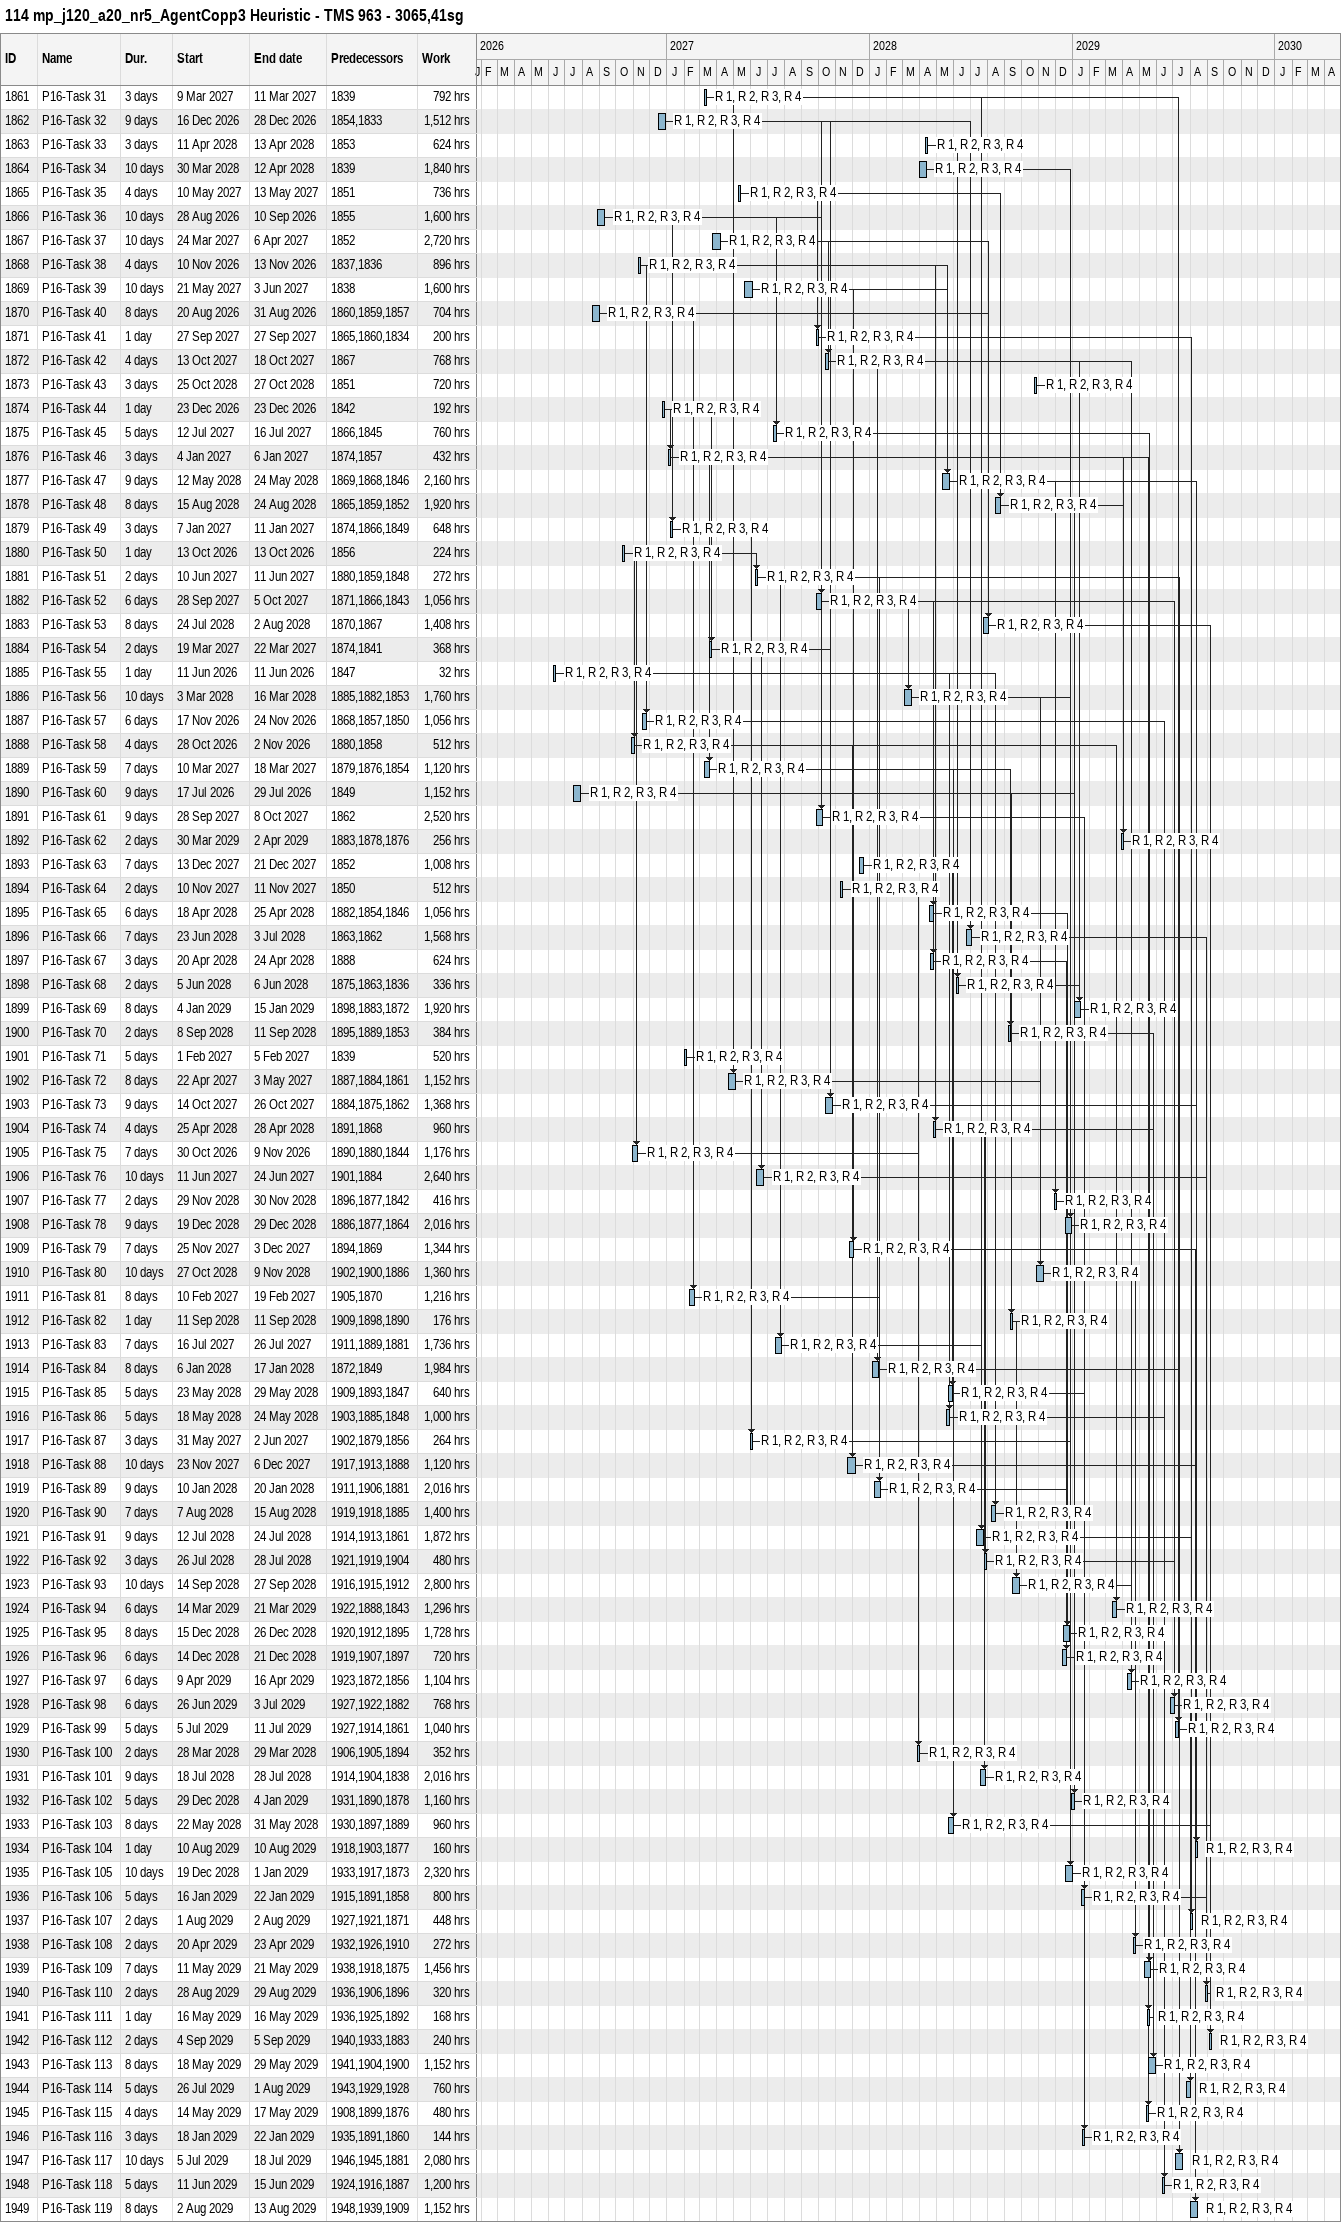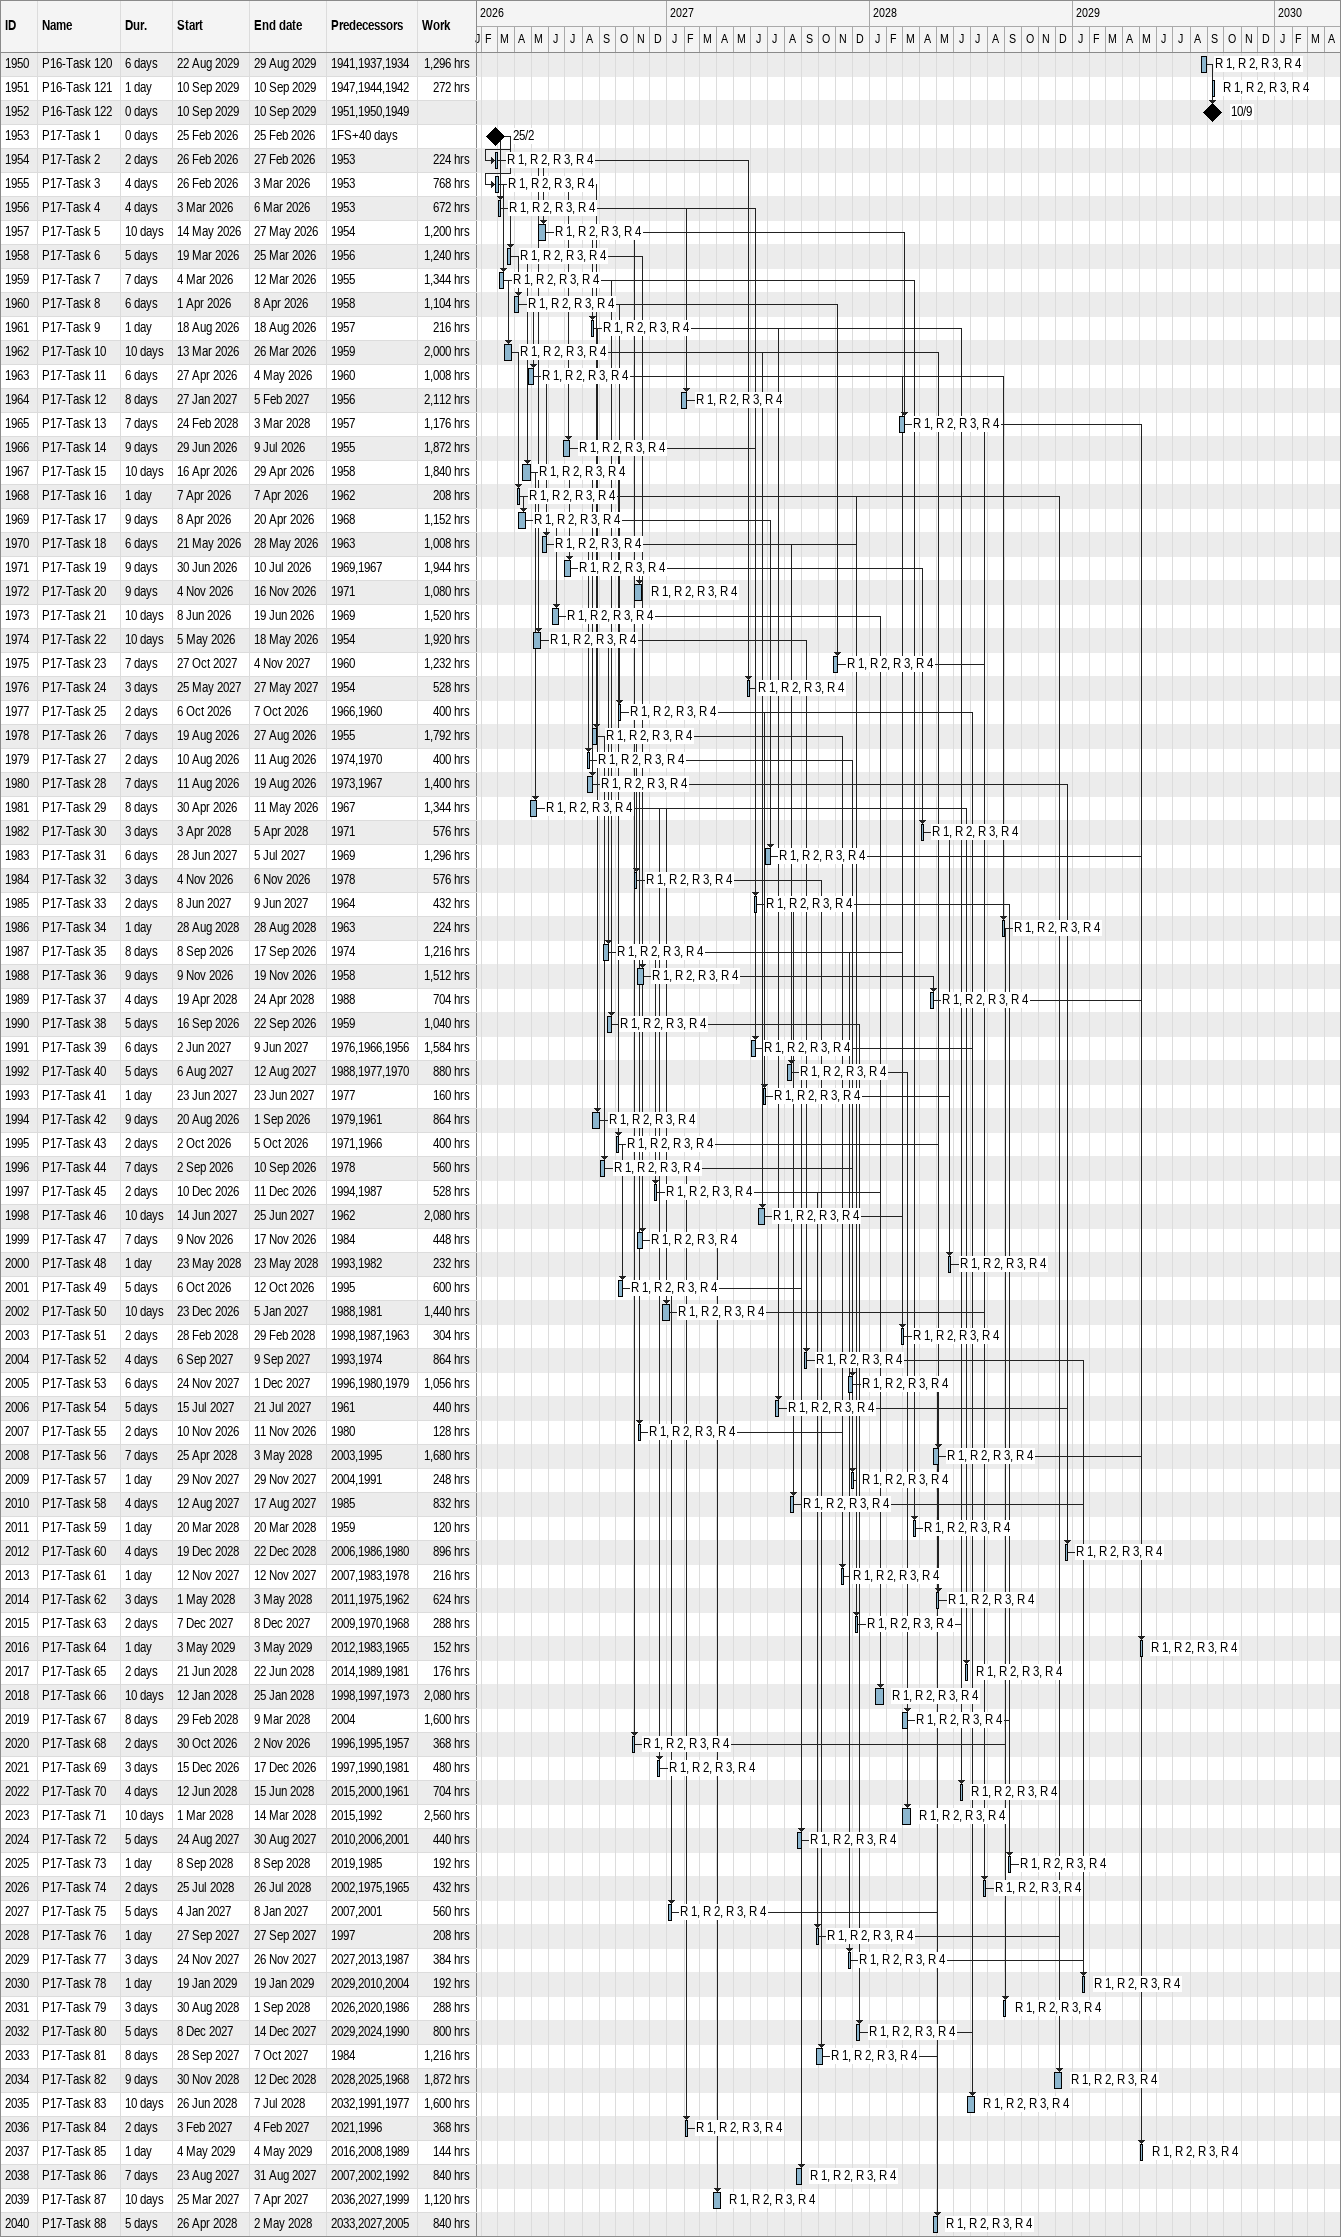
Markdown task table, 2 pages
114 mp_j120_a20_nr5_AgentCopp3 Heuristic - TMS 963 - 3065,41sg

| ID | Task | Duration | Start | Finish | Predecessors | Resources | Work (h) |
|---|---|---|---|---|---|---|---|
| 1861 | P16-Task 31 | 3d | 2027-03-09 | 2027-03-11 | 1839 | R 1, R 2, R 3, R 4 | 792 |
| 1862 | P16-Task 32 | 9d | 2026-12-16 | 2026-12-28 | 1854, 1833 | R 1, R 2, R 3, R 4 | 1512 |
| 1863 | P16-Task 33 | 3d | 2028-04-11 | 2028-04-13 | 1853 | R 1, R 2, R 3, R 4 | 624 |
| 1864 | P16-Task 34 | 10d | 2028-03-30 | 2028-04-12 | 1839 | R 1, R 2, R 3, R 4 | 1840 |
| 1865 | P16-Task 35 | 4d | 2027-05-10 | 2027-05-13 | 1851 | R 1, R 2, R 3, R 4 | 736 |
| 1866 | P16-Task 36 | 10d | 2026-08-28 | 2026-09-10 | 1855 | R 1, R 2, R 3, R 4 | 1600 |
| 1867 | P16-Task 37 | 10d | 2027-03-24 | 2027-04-06 | 1852 | R 1, R 2, R 3, R 4 | 2720 |
| 1868 | P16-Task 38 | 4d | 2026-11-10 | 2026-11-13 | 1837, 1836 | R 1, R 2, R 3, R 4 | 896 |
| 1869 | P16-Task 39 | 10d | 2027-05-21 | 2027-06-03 | 1838 | R 1, R 2, R 3, R 4 | 1600 |
| 1870 | P16-Task 40 | 8d | 2026-08-20 | 2026-08-31 | 1860, 1859, 1857 | R 1, R 2, R 3, R 4 | 704 |
| 1871 | P16-Task 41 | 1d | 2027-09-27 | 2027-09-27 | 1865, 1860, 1834 | R 1, R 2, R 3, R 4 | 200 |
| 1872 | P16-Task 42 | 4d | 2027-10-13 | 2027-10-18 | 1867 | R 1, R 2, R 3, R 4 | 768 |
| 1873 | P16-Task 43 | 3d | 2028-10-25 | 2028-10-27 | 1851 | R 1, R 2, R 3, R 4 | 720 |
| 1874 | P16-Task 44 | 1d | 2026-12-23 | 2026-12-23 | 1842 | R 1, R 2, R 3, R 4 | 192 |
| 1875 | P16-Task 45 | 5d | 2027-07-12 | 2027-07-16 | 1866, 1845 | R 1, R 2, R 3, R 4 | 760 |
| 1876 | P16-Task 46 | 3d | 2027-01-04 | 2027-01-06 | 1874, 1857 | R 1, R 2, R 3, R 4 | 432 |
| 1877 | P16-Task 47 | 9d | 2028-05-12 | 2028-05-24 | 1869, 1868, 1846 | R 1, R 2, R 3, R 4 | 2160 |
| 1878 | P16-Task 48 | 8d | 2028-08-15 | 2028-08-24 | 1865, 1859, 1852 | R 1, R 2, R 3, R 4 | 1920 |
| 1879 | P16-Task 49 | 3d | 2027-01-07 | 2027-01-11 | 1874, 1866, 1849 | R 1, R 2, R 3, R 4 | 648 |
| 1880 | P16-Task 50 | 1d | 2026-10-13 | 2026-10-13 | 1856 | R 1, R 2, R 3, R 4 | 224 |
| 1881 | P16-Task 51 | 2d | 2027-06-10 | 2027-06-11 | 1880, 1859, 1848 | R 1, R 2, R 3, R 4 | 272 |
| 1882 | P16-Task 52 | 6d | 2027-09-28 | 2027-10-05 | 1871, 1866, 1843 | R 1, R 2, R 3, R 4 | 1056 |
| 1883 | P16-Task 53 | 8d | 2028-07-24 | 2028-08-02 | 1870, 1867 | R 1, R 2, R 3, R 4 | 1408 |
| 1884 | P16-Task 54 | 2d | 2027-03-19 | 2027-03-22 | 1874, 1841 | R 1, R 2, R 3, R 4 | 368 |
| 1885 | P16-Task 55 | 1d | 2026-06-11 | 2026-06-11 | 1847 | R 1, R 2, R 3, R 4 | 32 |
| 1886 | P16-Task 56 | 10d | 2028-03-03 | 2028-03-16 | 1885, 1882, 1853 | R 1, R 2, R 3, R 4 | 1760 |
| 1887 | P16-Task 57 | 6d | 2026-11-17 | 2026-11-24 | 1868, 1857, 1850 | R 1, R 2, R 3, R 4 | 1056 |
| 1888 | P16-Task 58 | 4d | 2026-10-28 | 2026-11-02 | 1880, 1858 | R 1, R 2, R 3, R 4 | 512 |
| 1889 | P16-Task 59 | 7d | 2027-03-10 | 2027-03-18 | 1879, 1876, 1854 | R 1, R 2, R 3, R 4 | 1120 |
| 1890 | P16-Task 60 | 9d | 2026-07-17 | 2026-07-29 | 1849 | R 1, R 2, R 3, R 4 | 1152 |
| 1891 | P16-Task 61 | 9d | 2027-09-28 | 2027-10-08 | 1862 | R 1, R 2, R 3, R 4 | 2520 |
| 1892 | P16-Task 62 | 2d | 2029-03-30 | 2029-04-02 | 1883, 1878, 1876 | R 1, R 2, R 3, R 4 | 256 |
| 1893 | P16-Task 63 | 7d | 2027-12-13 | 2027-12-21 | 1852 | R 1, R 2, R 3, R 4 | 1008 |
| 1894 | P16-Task 64 | 2d | 2027-11-10 | 2027-11-11 | 1850 | R 1, R 2, R 3, R 4 | 512 |
| 1895 | P16-Task 65 | 6d | 2028-04-18 | 2028-04-25 | 1882, 1854, 1846 | R 1, R 2, R 3, R 4 | 1056 |
| 1896 | P16-Task 66 | 7d | 2028-06-23 | 2028-07-03 | 1863, 1862 | R 1, R 2, R 3, R 4 | 1568 |
| 1897 | P16-Task 67 | 3d | 2028-04-20 | 2028-04-24 | 1888 | R 1, R 2, R 3, R 4 | 624 |
| 1898 | P16-Task 68 | 2d | 2028-06-05 | 2028-06-06 | 1875, 1863, 1836 | R 1, R 2, R 3, R 4 | 336 |
| 1899 | P16-Task 69 | 8d | 2029-01-04 | 2029-01-15 | 1898, 1883, 1872 | R 1, R 2, R 3, R 4 | 1920 |
| 1900 | P16-Task 70 | 2d | 2028-09-08 | 2028-09-11 | 1895, 1889, 1853 | R 1, R 2, R 3, R 4 | 384 |
| 1901 | P16-Task 71 | 5d | 2027-02-01 | 2027-02-05 | 1839 | R 1, R 2, R 3, R 4 | 520 |
| 1902 | P16-Task 72 | 8d | 2027-04-22 | 2027-05-03 | 1887, 1884, 1861 | R 1, R 2, R 3, R 4 | 1152 |
| 1903 | P16-Task 73 | 9d | 2027-10-14 | 2027-10-26 | 1884, 1875, 1862 | R 1, R 2, R 3, R 4 | 1368 |
| 1904 | P16-Task 74 | 4d | 2028-04-25 | 2028-04-28 | 1891, 1868 | R 1, R 2, R 3, R 4 | 960 |
| 1905 | P16-Task 75 | 7d | 2026-10-30 | 2026-11-09 | 1890, 1880, 1844 | R 1, R 2, R 3, R 4 | 1176 |
| 1906 | P16-Task 76 | 10d | 2027-06-11 | 2027-06-24 | 1901, 1884 | R 1, R 2, R 3, R 4 | 2640 |
| 1907 | P16-Task 77 | 2d | 2028-11-29 | 2028-11-30 | 1896, 1877, 1842 | R 1, R 2, R 3, R 4 | 416 |
| 1908 | P16-Task 78 | 9d | 2028-12-19 | 2028-12-29 | 1886, 1877, 1864 | R 1, R 2, R 3, R 4 | 2016 |
| 1909 | P16-Task 79 | 7d | 2027-11-25 | 2027-12-03 | 1894, 1869 | R 1, R 2, R 3, R 4 | 1344 |
| 1910 | P16-Task 80 | 10d | 2028-10-27 | 2028-11-09 | 1902, 1900, 1886 | R 1, R 2, R 3, R 4 | 1360 |
| 1911 | P16-Task 81 | 8d | 2027-02-10 | 2027-02-19 | 1905, 1870 | R 1, R 2, R 3, R 4 | 1216 |
| 1912 | P16-Task 82 | 1d | 2028-09-11 | 2028-09-11 | 1909, 1898, 1890 | R 1, R 2, R 3, R 4 | 176 |
| 1913 | P16-Task 83 | 7d | 2027-07-16 | 2027-07-26 | 1911, 1889, 1881 | R 1, R 2, R 3, R 4 | 1736 |
| 1914 | P16-Task 84 | 8d | 2028-01-06 | 2028-01-17 | 1872, 1849 | R 1, R 2, R 3, R 4 | 1984 |
| 1915 | P16-Task 85 | 5d | 2028-05-23 | 2028-05-29 | 1909, 1893, 1847 | R 1, R 2, R 3, R 4 | 640 |
| 1916 | P16-Task 86 | 5d | 2028-05-18 | 2028-05-24 | 1903, 1885, 1848 | R 1, R 2, R 3, R 4 | 1000 |
| 1917 | P16-Task 87 | 3d | 2027-05-31 | 2027-06-02 | 1902, 1879, 1856 | R 1, R 2, R 3, R 4 | 264 |
| 1918 | P16-Task 88 | 10d | 2027-11-23 | 2027-12-06 | 1917, 1913, 1888 | R 1, R 2, R 3, R 4 | 1120 |
| 1919 | P16-Task 89 | 9d | 2028-01-10 | 2028-01-20 | 1911, 1906, 1881 | R 1, R 2, R 3, R 4 | 2016 |
| 1920 | P16-Task 90 | 7d | 2028-08-07 | 2028-08-15 | 1919, 1918, 1885 | R 1, R 2, R 3, R 4 | 1400 |
| 1921 | P16-Task 91 | 9d | 2028-07-12 | 2028-07-24 | 1914, 1913, 1861 | R 1, R 2, R 3, R 4 | 1872 |
| 1922 | P16-Task 92 | 3d | 2028-07-26 | 2028-07-28 | 1921, 1919, 1904 | R 1, R 2, R 3, R 4 | 480 |
| 1923 | P16-Task 93 | 10d | 2028-09-14 | 2028-09-27 | 1916, 1915, 1912 | R 1, R 2, R 3, R 4 | 2800 |
| 1924 | P16-Task 94 | 6d | 2029-03-14 | 2029-03-21 | 1922, 1888, 1843 | R 1, R 2, R 3, R 4 | 1296 |
| 1925 | P16-Task 95 | 8d | 2028-12-15 | 2028-12-26 | 1920, 1912, 1895 | R 1, R 2, R 3, R 4 | 1728 |
| 1926 | P16-Task 96 | 6d | 2028-12-14 | 2028-12-21 | 1919, 1907, 1897 | R 1, R 2, R 3, R 4 | 720 |
| 1927 | P16-Task 97 | 6d | 2029-04-09 | 2029-04-16 | 1923, 1872, 1856 | R 1, R 2, R 3, R 4 | 1104 |
| 1928 | P16-Task 98 | 6d | 2029-06-26 | 2029-07-03 | 1927, 1922, 1882 | R 1, R 2, R 3, R 4 | 768 |
| 1929 | P16-Task 99 | 5d | 2029-07-05 | 2029-07-11 | 1927, 1914, 1861 | R 1, R 2, R 3, R 4 | 1040 |
| 1930 | P16-Task 100 | 2d | 2028-03-28 | 2028-03-29 | 1906, 1905, 1894 | R 1, R 2, R 3, R 4 | 352 |
| 1931 | P16-Task 101 | 9d | 2028-07-18 | 2028-07-28 | 1914, 1904, 1838 | R 1, R 2, R 3, R 4 | 2016 |
| 1932 | P16-Task 102 | 5d | 2028-12-29 | 2029-01-04 | 1931, 1890, 1878 | R 1, R 2, R 3, R 4 | 1160 |
| 1933 | P16-Task 103 | 8d | 2028-05-22 | 2028-05-31 | 1930, 1897, 1889 | R 1, R 2, R 3, R 4 | 960 |
| 1934 | P16-Task 104 | 1d | 2029-08-10 | 2029-08-10 | 1918, 1903, 1877 | R 1, R 2, R 3, R 4 | 160 |
| 1935 | P16-Task 105 | 10d | 2028-12-19 | 2029-01-01 | 1933, 1917, 1873 | R 1, R 2, R 3, R 4 | 2320 |
| 1936 | P16-Task 106 | 5d | 2029-01-16 | 2029-01-22 | 1915, 1891, 1858 | R 1, R 2, R 3, R 4 | 800 |
| 1937 | P16-Task 107 | 2d | 2029-08-01 | 2029-08-02 | 1927, 1921, 1871 | R 1, R 2, R 3, R 4 | 448 |
| 1938 | P16-Task 108 | 2d | 2029-04-20 | 2029-04-23 | 1932, 1926, 1910 | R 1, R 2, R 3, R 4 | 272 |
| 1939 | P16-Task 109 | 7d | 2029-05-11 | 2029-05-21 | 1938, 1918, 1875 | R 1, R 2, R 3, R 4 | 1456 |
| 1940 | P16-Task 110 | 2d | 2029-08-28 | 2029-08-29 | 1936, 1906, 1896 | R 1, R 2, R 3, R 4 | 320 |
| 1941 | P16-Task 111 | 1d | 2029-05-16 | 2029-05-16 | 1936, 1925, 1892 | R 1, R 2, R 3, R 4 | 168 |
| 1942 | P16-Task 112 | 2d | 2029-09-04 | 2029-09-05 | 1940, 1933, 1883 | R 1, R 2, R 3, R 4 | 240 |
| 1943 | P16-Task 113 | 8d | 2029-05-18 | 2029-05-29 | 1941, 1904, 1900 | R 1, R 2, R 3, R 4 | 1152 |
| 1944 | P16-Task 114 | 5d | 2029-07-26 | 2029-08-01 | 1943, 1929, 1928 | R 1, R 2, R 3, R 4 | 760 |
| 1945 | P16-Task 115 | 4d | 2029-05-14 | 2029-05-17 | 1908, 1899, 1876 | R 1, R 2, R 3, R 4 | 480 |
| 1946 | P16-Task 116 | 3d | 2029-01-18 | 2029-01-22 | 1935, 1891, 1860 | R 1, R 2, R 3, R 4 | 144 |
| 1947 | P16-Task 117 | 10d | 2029-07-05 | 2029-07-18 | 1946, 1945, 1881 | R 1, R 2, R 3, R 4 | 2080 |
| 1948 | P16-Task 118 | 5d | 2029-06-11 | 2029-06-15 | 1924, 1916, 1887 | R 1, R 2, R 3, R 4 | 1200 |
| 1949 | P16-Task 119 | 8d | 2029-08-02 | 2029-08-13 | 1948, 1939, 1909 | R 1, R 2, R 3, R 4 | 1152 |
| 1950 | P16-Task 120 | 6d | 2029-08-22 | 2029-08-29 | 1941, 1937, 1934 | R 1, R 2, R 3, R 4 | 1296 |
| 1951 | P16-Task 121 | 1d | 2029-09-10 | 2029-09-10 | 1947, 1944, 1942 | R 1, R 2, R 3, R 4 | 272 |
| 1952 | P16-Task 122 | 0d | 2029-09-10 | 2029-09-10 | 1951, 1950, 1949 |  |  |
| 1953 | P17-Task 1 | 0d | 2026-02-25 | 2026-02-25 | 1FS+40d |  |  |
| 1954 | P17-Task 2 | 2d | 2026-02-26 | 2026-02-27 | 1953 | R 1, R 2, R 3, R 4 | 224 |
| 1955 | P17-Task 3 | 4d | 2026-02-26 | 2026-03-03 | 1953 | R 1, R 2, R 3, R 4 | 768 |
| 1956 | P17-Task 4 | 4d | 2026-03-03 | 2026-03-06 | 1953 | R 1, R 2, R 3, R 4 | 672 |
| 1957 | P17-Task 5 | 10d | 2026-05-14 | 2026-05-27 | 1954 | R 1, R 2, R 3, R 4 | 1200 |
| 1958 | P17-Task 6 | 5d | 2026-03-19 | 2026-03-25 | 1956 | R 1, R 2, R 3, R 4 | 1240 |
| 1959 | P17-Task 7 | 7d | 2026-03-04 | 2026-03-12 | 1955 | R 1, R 2, R 3, R 4 | 1344 |
| 1960 | P17-Task 8 | 6d | 2026-04-01 | 2026-04-08 | 1958 | R 1, R 2, R 3, R 4 | 1104 |
| 1961 | P17-Task 9 | 1d | 2026-08-18 | 2026-08-18 | 1957 | R 1, R 2, R 3, R 4 | 216 |
| 1962 | P17-Task 10 | 10d | 2026-03-13 | 2026-03-26 | 1959 | R 1, R 2, R 3, R 4 | 2000 |
| 1963 | P17-Task 11 | 6d | 2026-04-27 | 2026-05-04 | 1960 | R 1, R 2, R 3, R 4 | 1008 |
| 1964 | P17-Task 12 | 8d | 2027-01-27 | 2027-02-05 | 1956 | R 1, R 2, R 3, R 4 | 2112 |
| 1965 | P17-Task 13 | 7d | 2028-02-24 | 2028-03-03 | 1957 | R 1, R 2, R 3, R 4 | 1176 |
| 1966 | P17-Task 14 | 9d | 2026-06-29 | 2026-07-09 | 1955 | R 1, R 2, R 3, R 4 | 1872 |
| 1967 | P17-Task 15 | 10d | 2026-04-16 | 2026-04-29 | 1958 | R 1, R 2, R 3, R 4 | 1840 |
| 1968 | P17-Task 16 | 1d | 2026-04-07 | 2026-04-07 | 1962 | R 1, R 2, R 3, R 4 | 208 |
| 1969 | P17-Task 17 | 9d | 2026-04-08 | 2026-04-20 | 1968 | R 1, R 2, R 3, R 4 | 1152 |
| 1970 | P17-Task 18 | 6d | 2026-05-21 | 2026-05-28 | 1963 | R 1, R 2, R 3, R 4 | 1008 |
| 1971 | P17-Task 19 | 9d | 2026-06-30 | 2026-07-10 | 1969, 1967 | R 1, R 2, R 3, R 4 | 1944 |
| 1972 | P17-Task 20 | 9d | 2026-11-04 | 2026-11-16 | 1971 | R 1, R 2, R 3, R 4 | 1080 |
| 1973 | P17-Task 21 | 10d | 2026-06-08 | 2026-06-19 | 1969 | R 1, R 2, R 3, R 4 | 1520 |
| 1974 | P17-Task 22 | 10d | 2026-05-05 | 2026-05-18 | 1954 | R 1, R 2, R 3, R 4 | 1920 |
| 1975 | P17-Task 23 | 7d | 2027-10-27 | 2027-11-04 | 1960 | R 1, R 2, R 3, R 4 | 1232 |
| 1976 | P17-Task 24 | 3d | 2027-05-25 | 2027-05-27 | 1954 | R 1, R 2, R 3, R 4 | 528 |
| 1977 | P17-Task 25 | 2d | 2026-10-06 | 2026-10-07 | 1966, 1960 | R 1, R 2, R 3, R 4 | 400 |
| 1978 | P17-Task 26 | 7d | 2026-08-19 | 2026-08-27 | 1955 | R 1, R 2, R 3, R 4 | 1792 |
| 1979 | P17-Task 27 | 2d | 2026-08-10 | 2026-08-11 | 1974, 1970 | R 1, R 2, R 3, R 4 | 400 |
| 1980 | P17-Task 28 | 7d | 2026-08-11 | 2026-08-19 | 1973, 1967 | R 1, R 2, R 3, R 4 | 1400 |
| 1981 | P17-Task 29 | 8d | 2026-04-30 | 2026-05-11 | 1967 | R 1, R 2, R 3, R 4 | 1344 |
| 1982 | P17-Task 30 | 3d | 2028-04-03 | 2028-04-05 | 1971 | R 1, R 2, R 3, R 4 | 576 |
| 1983 | P17-Task 31 | 6d | 2027-06-28 | 2027-07-05 | 1969 | R 1, R 2, R 3, R 4 | 1296 |
| 1984 | P17-Task 32 | 3d | 2026-11-04 | 2026-11-06 | 1978 | R 1, R 2, R 3, R 4 | 576 |
| 1985 | P17-Task 33 | 2d | 2027-06-08 | 2027-06-09 | 1964 | R 1, R 2, R 3, R 4 | 432 |
| 1986 | P17-Task 34 | 1d | 2028-08-28 | 2028-08-28 | 1963 | R 1, R 2, R 3, R 4 | 224 |
| 1987 | P17-Task 35 | 8d | 2026-09-08 | 2026-09-17 | 1974 | R 1, R 2, R 3, R 4 | 1216 |
| 1988 | P17-Task 36 | 9d | 2026-11-09 | 2026-11-19 | 1958 | R 1, R 2, R 3, R 4 | 1512 |
| 1989 | P17-Task 37 | 4d | 2028-04-19 | 2028-04-24 | 1988 | R 1, R 2, R 3, R 4 | 704 |
| 1990 | P17-Task 38 | 5d | 2026-09-16 | 2026-09-22 | 1959 | R 1, R 2, R 3, R 4 | 1040 |
| 1991 | P17-Task 39 | 6d | 2027-06-02 | 2027-06-09 | 1976, 1966, 1956 | R 1, R 2, R 3, R 4 | 1584 |
| 1992 | P17-Task 40 | 5d | 2027-08-06 | 2027-08-12 | 1988, 1977, 1970 | R 1, R 2, R 3, R 4 | 880 |
| 1993 | P17-Task 41 | 1d | 2027-06-23 | 2027-06-23 | 1977 | R 1, R 2, R 3, R 4 | 160 |
| 1994 | P17-Task 42 | 9d | 2026-08-20 | 2026-09-01 | 1979, 1961 | R 1, R 2, R 3, R 4 | 864 |
| 1995 | P17-Task 43 | 2d | 2026-10-02 | 2026-10-05 | 1971, 1966 | R 1, R 2, R 3, R 4 | 400 |
| 1996 | P17-Task 44 | 7d | 2026-09-02 | 2026-09-10 | 1978 | R 1, R 2, R 3, R 4 | 560 |
| 1997 | P17-Task 45 | 2d | 2026-12-10 | 2026-12-11 | 1994, 1987 | R 1, R 2, R 3, R 4 | 528 |
| 1998 | P17-Task 46 | 10d | 2027-06-14 | 2027-06-25 | 1962 | R 1, R 2, R 3, R 4 | 2080 |
| 1999 | P17-Task 47 | 7d | 2026-11-09 | 2026-11-17 | 1984 | R 1, R 2, R 3, R 4 | 448 |
| 2000 | P17-Task 48 | 1d | 2028-05-23 | 2028-05-23 | 1993, 1982 | R 1, R 2, R 3, R 4 | 232 |
| 2001 | P17-Task 49 | 5d | 2026-10-06 | 2026-10-12 | 1995 | R 1, R 2, R 3, R 4 | 600 |
| 2002 | P17-Task 50 | 10d | 2026-12-23 | 2027-01-05 | 1988, 1981 | R 1, R 2, R 3, R 4 | 1440 |
| 2003 | P17-Task 51 | 2d | 2028-02-28 | 2028-02-29 | 1998, 1987, 1963 | R 1, R 2, R 3, R 4 | 304 |
| 2004 | P17-Task 52 | 4d | 2027-09-06 | 2027-09-09 | 1993, 1974 | R 1, R 2, R 3, R 4 | 864 |
| 2005 | P17-Task 53 | 6d | 2027-11-24 | 2027-12-01 | 1996, 1980, 1979 | R 1, R 2, R 3, R 4 | 1056 |
| 2006 | P17-Task 54 | 5d | 2027-07-15 | 2027-07-21 | 1961 | R 1, R 2, R 3, R 4 | 440 |
| 2007 | P17-Task 55 | 2d | 2026-11-10 | 2026-11-11 | 1980 | R 1, R 2, R 3, R 4 | 128 |
| 2008 | P17-Task 56 | 7d | 2028-04-25 | 2028-05-03 | 2003, 1995 | R 1, R 2, R 3, R 4 | 1680 |
| 2009 | P17-Task 57 | 1d | 2027-11-29 | 2027-11-29 | 2004, 1991 | R 1, R 2, R 3, R 4 | 248 |
| 2010 | P17-Task 58 | 4d | 2027-08-12 | 2027-08-17 | 1985 | R 1, R 2, R 3, R 4 | 832 |
| 2011 | P17-Task 59 | 1d | 2028-03-20 | 2028-03-20 | 1959 | R 1, R 2, R 3, R 4 | 120 |
| 2012 | P17-Task 60 | 4d | 2028-12-19 | 2028-12-22 | 2006, 1986, 1980 | R 1, R 2, R 3, R 4 | 896 |
| 2013 | P17-Task 61 | 1d | 2027-11-12 | 2027-11-12 | 2007, 1983, 1978 | R 1, R 2, R 3, R 4 | 216 |
| 2014 | P17-Task 62 | 3d | 2028-05-01 | 2028-05-03 | 2011, 1975, 1962 | R 1, R 2, R 3, R 4 | 624 |
| 2015 | P17-Task 63 | 2d | 2027-12-07 | 2027-12-08 | 2009, 1970, 1968 | R 1, R 2, R 3, R 4 | 288 |
| 2016 | P17-Task 64 | 1d | 2029-05-03 | 2029-05-03 | 2012, 1983, 1965 | R 1, R 2, R 3, R 4 | 152 |
| 2017 | P17-Task 65 | 2d | 2028-06-21 | 2028-06-22 | 2014, 1989, 1981 | R 1, R 2, R 3, R 4 | 176 |
| 2018 | P17-Task 66 | 10d | 2028-01-12 | 2028-01-25 | 1998, 1997, 1973 | R 1, R 2, R 3, R 4 | 2080 |
| 2019 | P17-Task 67 | 8d | 2028-02-29 | 2028-03-09 | 2004 | R 1, R 2, R 3, R 4 | 1600 |
| 2020 | P17-Task 68 | 2d | 2026-10-30 | 2026-11-02 | 1996, 1995, 1957 | R 1, R 2, R 3, R 4 | 368 |
| 2021 | P17-Task 69 | 3d | 2026-12-15 | 2026-12-17 | 1997, 1990, 1981 | R 1, R 2, R 3, R 4 | 480 |
| 2022 | P17-Task 70 | 4d | 2028-06-12 | 2028-06-15 | 2015, 2000, 1961 | R 1, R 2, R 3, R 4 | 704 |
| 2023 | P17-Task 71 | 10d | 2028-03-01 | 2028-03-14 | 2015, 1992 | R 1, R 2, R 3, R 4 | 2560 |
| 2024 | P17-Task 72 | 5d | 2027-08-24 | 2027-08-30 | 2010, 2006, 2001 | R 1, R 2, R 3, R 4 | 440 |
| 2025 | P17-Task 73 | 1d | 2028-09-08 | 2028-09-08 | 2019, 1985 | R 1, R 2, R 3, R 4 | 192 |
| 2026 | P17-Task 74 | 2d | 2028-07-25 | 2028-07-26 | 2002, 1975, 1965 | R 1, R 2, R 3, R 4 | 432 |
| 2027 | P17-Task 75 | 5d | 2027-01-04 | 2027-01-08 | 2007, 2001 | R 1, R 2, R 3, R 4 | 560 |
| 2028 | P17-Task 76 | 1d | 2027-09-27 | 2027-09-27 | 1997 | R 1, R 2, R 3, R 4 | 208 |
| 2029 | P17-Task 77 | 3d | 2027-11-24 | 2027-11-26 | 2027, 2013, 1987 | R 1, R 2, R 3, R 4 | 384 |
| 2030 | P17-Task 78 | 1d | 2029-01-19 | 2029-01-19 | 2029, 2010, 2004 | R 1, R 2, R 3, R 4 | 192 |
| 2031 | P17-Task 79 | 3d | 2028-08-30 | 2028-09-01 | 2026, 2020, 1986 | R 1, R 2, R 3, R 4 | 288 |
| 2032 | P17-Task 80 | 5d | 2027-12-08 | 2027-12-14 | 2029, 2024, 1990 | R 1, R 2, R 3, R 4 | 800 |
| 2033 | P17-Task 81 | 8d | 2027-09-28 | 2027-10-07 | 1984 | R 1, R 2, R 3, R 4 | 1216 |
| 2034 | P17-Task 82 | 9d | 2028-11-30 | 2028-12-12 | 2028, 2025, 1968 | R 1, R 2, R 3, R 4 | 1872 |
| 2035 | P17-Task 83 | 10d | 2028-06-26 | 2028-07-07 | 2032, 1991, 1977 | R 1, R 2, R 3, R 4 | 1600 |
| 2036 | P17-Task 84 | 2d | 2027-02-03 | 2027-02-04 | 2021, 1996 | R 1, R 2, R 3, R 4 | 368 |
| 2037 | P17-Task 85 | 1d | 2029-05-04 | 2029-05-04 | 2016, 2008, 1989 | R 1, R 2, R 3, R 4 | 144 |
| 2038 | P17-Task 86 | 7d | 2027-08-23 | 2027-08-31 | 2007, 2002, 1992 | R 1, R 2, R 3, R 4 | 840 |
| 2039 | P17-Task 87 | 10d | 2027-03-25 | 2027-04-07 | 2036, 2027, 1999 | R 1, R 2, R 3, R 4 | 1120 |
| 2040 | P17-Task 88 | 5d | 2028-04-26 | 2028-05-02 | 2033, 2027, 2005 | R 1, R 2, R 3, R 4 | 840 |
